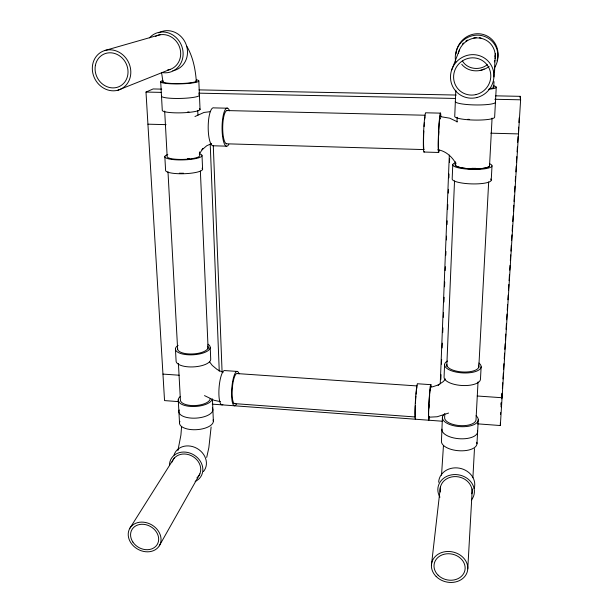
<?xml version="1.0" encoding="UTF-8"?>
<svg xmlns="http://www.w3.org/2000/svg" width="613" height="613" viewBox="0 0 613 613"><rect width="100%" height="100%" fill="white"/><g stroke="black" fill="none" stroke-linecap="round" stroke-linejoin="round"><path stroke-width="0.92" d="M477.443 423.836L500.338 425.537L500.354 422.748M440.241 383.822L449.314 155.089M440.854 379.455L441.038 374.673M441.46 364.16L441.651 359.387M442.103 347.923L442.295 343.142M442.716 332.629L442.908 327.855M443.322 317.342L443.513 312.569M443.935 302.056L444.126 297.274M444.54 286.769L444.731 281.988M445.191 270.525L445.345 266.701M445.797 255.238L445.95 251.414M446.41 239.944L446.555 236.128M447.015 224.657L447.168 220.833M447.62 209.37L447.812 204.589M448.272 193.126L448.425 189.302M448.877 177.839L449.03 174.015M449.49 162.552L449.643 158.729M442.425 417.254L441.452 440.977A17.815 8.26 4.3 0 0 460.041 450.8A17.815 8.26 4.3 0 0 476.776 442.28M444.586 364.406L444.08 376.78A18.237 7.379 3.5 0 0 461.574 385.47A18.237 7.379 3.5 0 0 480.469 379.217L481.136 366.773M452.769 164.591L452.187 178.797A19.539 4.352 1.7 0 0 473.688 183.923A19.539 4.352 1.7 0 0 490.622 178.981M455.811 90.211L454.746 116.24A19.961 3.295 1.1 0 0 474.163 120.056A19.961 3.295 1.1 0 0 494.637 117.183L496.254 87.23M444.808 413.652L444.647 417.415A15.731 6.95 4 0 0 459.704 425.591A15.731 6.95 4 0 0 476.017 419.729L478.033 381.899M446.777 366.413L454.524 180.927M492.078 118.079L489.542 165.755A17.187 3.601 1.5 0 1 471.88 168.859A17.187 3.601 1.5 0 1 455.206 164.667L455.321 161.824M456.984 121.995L457.183 117.252M493.687 87.935L494.017 81.652M494.53 71.959L494.806 66.602M474.47 448.647L472.899 477.726M478.791 367.631L488.676 181.946M476.975 443.728L478.263 419.89M491.235 180.122L492.009 165.832M443.421 446.111L441.521 475.297M467.773 568.849L472.278 488.913M500.507 414.419L500.622 412.603M501.127 404.434L501.242 402.618L501.219 407.116L501.503 402.496M520.138 98.203L520.253 96.333L495.396 95.835M501.733 398.802L502.078 393.255L502.07 397.73L477.228 395.998M502.376 388.489L502.737 382.757M502.966 378.941L503.327 373.217M503.564 369.401L503.917 363.678M504.215 358.904L504.576 353.18M504.813 349.364L505.166 343.64M505.403 339.824L505.756 334.1M506.054 329.327L506.415 323.603M506.652 319.787L507.005 314.063M507.242 310.239L507.595 304.515M507.893 299.749L508.192 294.976M508.491 290.202L508.844 284.478M509.081 280.662L509.434 274.938M509.732 270.164L510.031 265.398M510.33 260.625L510.683 254.901M510.92 251.085L511.28 245.361M511.571 240.587L511.932 234.863M512.169 231.047L512.522 225.323M512.759 221.508L513.119 215.784M513.41 211.01L513.771 205.286M514.008 201.47L514.361 195.739M514.598 191.923L514.958 186.199M515.249 181.433L515.548 176.659M515.847 171.885L516.2 166.161M516.437 162.345L516.797 156.621M517.088 151.848L517.387 147.082M517.686 142.308L518.039 136.584M518.629 127.152L518.498 133.91L490.798 133.182M518.92 122.485L519.203 117.826M500.338 425.537L520.621 99.804L520.253 96.333M493.917 76.939L495.373 55.331A18.788 18.137 -51.6 0 0 495.365 53.706M211.125 426.993L208.849 447.689L206.696 457.428M181.571 426.571L180.919 435.046L177.908 450.578M431.414 565.27L440.356 487.143M495.005 56.473L495.381 54.749M451.467 70.587L459.405 50.044M159.296 545.831A17.141 14.03 29.9 0 0 143.687 522.199A17.141 14.03 29.9 0 0 130.906 542.873A17.141 14.03 29.9 0 0 159.296 545.831L199.915 473.887M129.864 528.26L174.49 457.543M199.286 154.039L202.872 148.622L202.022 149.794L206.765 145.733L211.608 143.611M445.567 378.949L443.245 381.631L438.096 385.071L438.946 384.703L432.74 386.78L430.02 386.949M465.911 41.102L467.512 40.075M487.32 64.672C479.979 70.725 467.489 69.507 462.486 61.055M489.105 66.419C481.266 72.778 468.186 72.464 461.742 64.296M194.949 116.531L203.991 112.447L210.297 111.658M178.85 401.653L164.545 400.588L145.994 92.065L153.12 88.954L161.725 89.13M117.849 90.234A20.972 18.758 62.4 0 0 124.178 56.105A20.972 18.758 62.4 0 0 92.663 64.587A20.972 18.758 62.4 0 0 117.849 90.234L170.107 69.369M448.578 413.055L437.192 416.756L428.656 417.215M105.099 50.435L160.568 34.543M473.734 37.906L476.163 37.677M199.01 89.881L456.195 95.046M145.994 92.065L161.28 92.379M198.551 93.153L455.635 98.463M494.821 99.275L520.621 99.804M227.622 108.21L213.968 107.888A19.011 5.073 -89.5 0 0 208.228 125.136A19.011 5.073 -89.5 0 0 212.757 145.764L226.381 146.162M440.532 113.137L425.859 112.8A19.708 1.28 -87.5 0 0 423.568 133.335A19.708 1.28 -87.5 0 0 424.303 151.687M226.312 110.555L425.123 115.236M147.925 124.178L166.069 124.654M226.235 143.794L424.349 149.595M423.958 152.032L438.586 152.468M237.568 371.455L225.117 370.604A17.241 4.268 -85.4 0 0 219.025 388.313A17.241 4.268 -85.4 0 0 222.864 404.595M430.916 384.673L417.629 383.769A17.815 1.065 -86.6 0 0 415.346 402.35A17.815 1.065 -86.6 0 0 415.637 418.909M237.3 373.585L417.438 385.968M162.951 374.091L179.188 375.225M233.384 403.53L415.491 416.993M212.244 404.136L442.142 421.215M479.389 37.745L480.99 37.975M439.912 116.547L449.773 118.194L457.252 121.78M437.874 149.764C445.835 150.974 452.317 156.943 456.064 163.847M220.412 401.615L214.228 400.335L204.497 395.607M223.025 372.375L217.247 369.57L212.213 365.386L209.385 361.609M186.766 46.259C193.095 56.978 195.493 69.553 196.359 81.835M161.587 72.679L163.081 82.625M164.682 111.053L167.157 156.445A16.298 3.28 -1.8 0 0 182.835 159.418A16.298 3.28 -1.8 0 0 199.708 155.702L199.539 151.924M167.985 171.709L177.632 349.149M178.414 363.455L180.383 399.684A14.973 6.375 -3.7 0 0 194.949 405.553A14.973 6.375 -3.7 0 0 210.267 398.435M160.698 81.644L162.269 110.148A18.911 2.996 -1.5 0 0 182.889 112.777A18.911 2.996 -1.5 0 0 199.509 108.654M164.828 156.499L165.579 170.13A18.536 3.962 -1.9 0 0 185.839 173.648A18.536 3.962 -1.9 0 0 202.06 168.238M175.425 348.736L176.084 360.682A17.356 6.766 -3.3 0 0 192.942 366.919A17.356 6.766 -3.3 0 0 210.726 359.341L210.221 347.425M178.245 399.768L179.509 422.702M198.827 80.993L200.045 109.421M202.022 155.648L202.604 169.242M212.435 399.232L213.37 421.231M197.731 110.409L197.938 115.121M200.374 171.004L208.114 348.904M213.301 145.84L222.09 372.045M210.213 143.948L219.27 371.348M476.079 415.775A17.976 7.938 4 0 1 460.424 426.663A17.976 7.938 4 0 1 444.502 414.074M477.42 430.433A17.892 8.099 4.1 0 1 460.616 438.801A17.892 8.099 4.1 0 1 441.935 429.161M478.883 363.042A18.321 7.203 3.4 0 1 474.171 371.945A18.321 7.203 3.4 0 1 450.54 370.428A18.321 7.203 3.4 0 1 447.49 361.019M478.37 364.965A16.015 6.299 3.4 0 1 464.34 372.03A16.015 6.299 3.4 0 1 446.877 364.551M429.452 416.794A17.854 0.835 -86.6 0 1 428.472 414.809A17.854 0.835 -86.6 0 1 429.782 391.393A17.854 0.835 -86.6 0 1 431.123 387.048M429.307 416.411A15.624 0.736 -86.6 0 1 428.916 405.216A15.624 0.736 -86.6 0 1 430.778 386.88M415.292 416.166A15.57 0.935 -86.6 0 1 415.308 405.867M415.422 403.454A15.57 0.935 -86.6 0 1 415.913 396.128M416.074 394.243A15.57 0.935 -86.6 0 1 416.503 390.159M416.702 388.665A15.57 0.935 -86.6 0 1 416.932 387.316M469.596 119.42A17.448 2.881 1.1 0 1 467.865 119.282M495.442 102.279A20.06 3.042 1 0 1 474.876 104.938A20.06 3.042 1 0 1 455.352 101.429M475.772 168.337A14.712 3.08 1.5 0 1 471.903 168.322M489.519 165.755A17.164 3.594 1.5 0 1 471.88 168.851A17.164 3.594 1.5 0 1 455.221 164.667M489.488 163.709A19.639 4.115 1.5 0 1 484.668 168.813A19.639 4.115 1.5 0 1 459.29 168.016A19.639 4.115 1.5 0 1 455.804 162.652M439.184 150.476A19.754 1.004 -87.4 0 1 438.203 144.254A19.754 1.004 -87.4 0 1 439.467 118.807A19.754 1.004 -87.4 0 1 440.854 116.738M438.946 149.702A17.264 0.874 -87.4 0 1 438.732 131.374A17.264 0.874 -87.4 0 1 440.586 116.639M423.828 148.691A17.225 1.119 -87.5 0 1 423.836 131.013M424.089 126.546A17.225 1.119 -87.5 0 1 424.403 122.5M424.748 119.152A17.225 1.119 -87.5 0 1 425.1 116.746M462.363 44.236A18.788 18.137 -51.6 0 1 463.397 42.956M484.124 68.901A16.107 15.547 -51.6 0 1 480.255 70.418M455.788 62.066A21.8 21.049 -51.3 0 1 480.431 35.378A21.8 21.049 -51.3 0 1 494.492 67.813M458.371 53.3A19.057 18.398 -51.3 0 1 479.91 38.09A19.057 18.398 -51.3 0 1 495.074 58.702M494.775 60.335A19.057 18.398 -51.3 0 1 494.339 61.928M456.034 53.883A21.501 20.75 -51.6 0 1 481.197 34.014A21.501 20.75 -51.6 0 1 496.997 60.848M493.634 85.797A20.16 2.774 0.9 0 1 488.538 89.276M493.143 86.54A17.616 2.429 0.9 0 1 489.917 88.601M439.95 497.189A18.382 15.877 11.4 0 1 444.946 477.351A18.382 15.877 11.4 0 1 468.493 479.397A18.382 15.877 11.4 0 1 471.512 499.932M440.326 492.001A16.068 13.877 11.4 0 1 456.248 476.615A16.068 13.877 11.4 0 1 471.849 493.81M438.655 482.247A18.152 15.723 11.3 0 1 459.344 468.171A18.152 15.723 11.3 0 1 474.178 488.546M428.901 408.181A13.379 0.628 -86.6 0 1 429.046 404.825M429.483 397.852A13.379 0.628 -86.6 0 1 429.675 395.462M430.249 390.266A13.379 0.628 -86.6 0 1 430.64 389.109M440.088 118.217A14.796 0.751 -87.4 0 1 440.44 118.945M438.686 135.519A14.796 0.751 -87.4 0 1 438.854 131.611M439.322 124.309A14.796 0.751 -87.4 0 1 439.582 121.435M149.503 37.86A20.727 18.888 65.7 0 1 181.869 46.45A20.727 18.888 65.7 0 1 161.625 72.449M155.373 36.451A18.122 16.505 65.7 0 1 179.555 47.109A18.122 16.505 65.7 0 1 167.418 70.097M158.782 32.864A20.444 18.658 66 0 1 186.137 44.55A20.444 18.658 66 0 1 172.797 70.717M196.505 79.782A19.087 2.521 -1.3 0 1 179.816 83.881A19.087 2.521 -1.3 0 1 162.935 80.548M195.976 80.472A16.681 2.207 -1.3 0 1 181.279 83.514A16.681 2.207 -1.3 0 1 163.104 81.606M198.903 94.571A18.995 2.759 -1.4 0 1 182.191 98.379A18.995 2.759 -1.4 0 1 161.487 95.965M189.003 111.934A16.551 2.621 -1.5 0 1 187.425 112.095M189.233 158.491A13.953 2.804 -1.8 0 1 187.501 158.675M183.54 173.218A16.199 3.463 -1.9 0 1 179.31 173.203M199.731 153.84A18.62 3.747 -1.8 0 1 194.919 158.736A18.62 3.747 -1.8 0 1 170.866 159.288A18.62 3.747 -1.8 0 1 167.793 154.568M226.458 143.779A16.651 4.23 -89.3 0 1 222.734 125.726A16.651 4.23 -89.3 0 1 227.546 110.608M228.841 144.3A19.057 4.835 -89.3 0 1 222.09 126.309A19.057 4.835 -89.3 0 1 229.576 110.823M212.313 398.986A17.11 7.287 -3.7 0 1 190.49 406.427A17.11 7.287 -3.7 0 1 180.13 396.619M212.343 407.944A17.041 7.44 -3.8 0 1 196.198 418.112A17.041 7.44 -3.8 0 1 179.257 409.974M208.006 344.23A17.425 6.605 -3.2 0 1 203.692 352.827A17.425 6.605 -3.2 0 1 181.203 353.67A17.425 6.605 -3.2 0 1 178.122 345.357M207.569 346.038A15.233 5.77 -3.2 0 1 194.39 353.839A15.233 5.77 -3.2 0 1 177.624 348.651M235.4 403.385A15.103 3.555 -85.5 0 1 232.25 389.132A15.103 3.555 -85.5 0 1 237.354 373.608M236.442 404.128A17.279 4.069 -85.5 0 1 231.829 387.73A17.279 4.069 -85.5 0 1 239.047 373.846M169.464 465.298A17.317 14.697 30.1 0 1 194.168 455.107A17.317 14.697 30.1 0 1 195.141 481.458M172.092 462.033A15.133 12.842 30.1 0 1 193.233 456.731A15.133 12.842 30.1 0 1 196.919 477.856M174.015 455.038A17.11 14.566 30.1 0 1 196.988 448.41A17.11 14.566 30.1 0 1 203.424 471.566M213.14 419.928A16.972 7.586 -3.9 0 1 196.03 429.705A16.972 7.586 -3.9 0 1 179.885 421.369M438.088 575.163A15.693 13.126 12.7 0 0 464.432 571.944A15.693 13.126 12.7 0 0 446.226 553.861A15.693 13.126 12.7 0 0 438.088 575.163M436.165 576.504A18.329 15.333 12.7 0 0 466.945 572.772A18.329 15.333 12.7 0 0 445.697 551.623A18.329 15.333 12.7 0 0 436.165 576.504M476.14 94.548A18.888 18.344 -47 0 0 485.971 63.53A18.888 18.344 -47 0 0 454.486 71.292A18.888 18.344 -47 0 0 476.14 94.548M476.814 97.551A22.068 21.432 -47 0 0 488.316 61.323A22.068 21.432 -47 0 0 451.528 70.372A22.068 21.432 -47 0 0 476.814 97.551M95.367 65.461A17.953 16.053 62.4 0 0 116.937 87.398A17.953 16.053 62.4 0 0 122.339 58.174A17.953 16.053 62.4 0 0 95.367 65.461M132.875 542.061A14.674 12.015 29.9 0 0 157.181 544.566A14.674 12.015 29.9 0 0 143.794 524.345A14.674 12.015 29.9 0 0 132.875 542.061"/></g></svg>
